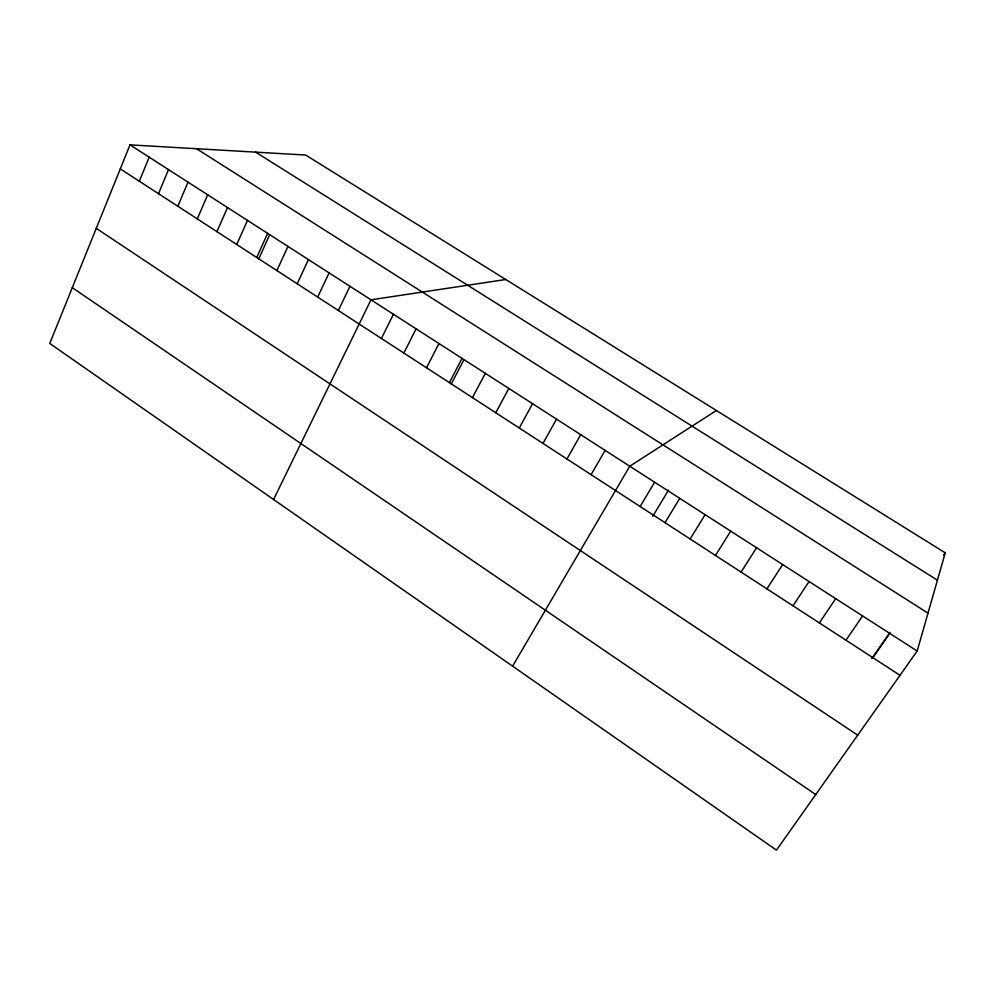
<?xml version="1.0" encoding="UTF-8"?>
<svg xmlns="http://www.w3.org/2000/svg" width="995" height="995" viewBox="0 0 995 995"><rect width="100%" height="100%" fill="white"/><g stroke="black" fill="none" stroke-linecap="round" stroke-linejoin="round"><path stroke-width="1.49" d="M917.166 651.029L945.25 552.834L305.664 155.046L130.009 144.86L49.75 343.449L776.461 850.14L917.166 651.029L130.009 144.86M139.312 181.227L149.188 157.185M158.491 193.677L168.516 169.623M177.819 206.239L188.018 182.16M197.308 218.888L207.669 194.796M216.947 231.648L227.494 207.545M236.76 244.521L247.481 220.392M256.735 257.494L267.63 233.352M258.7 259.023L269.62 234.845M276.884 270.578L287.953 246.424M297.194 283.774L308.45 259.595M317.679 297.07L329.109 272.891M338.337 310.49L349.954 286.286M273.575 499.515L370.973 299.806L505.783 279.508M381.421 338.474L393.435 314.246M403.87 353.063L416.097 328.823M426.532 367.777L438.969 343.524M449.392 382.627L462.041 358.362M451.208 384.07L463.894 359.767M472.476 397.614L485.336 373.349M495.759 412.738L508.843 388.46M519.266 428.012L532.574 403.721M542.996 443.422L556.528 419.119M566.939 458.969L580.707 434.678M591.117 474.665L605.122 450.374M512.599 666.165L629.76 466.22L716.388 410.5M640.146 506.517L654.635 482.214M652.77 516.293L668.54 490.062M665.021 522.673L679.747 498.358M690.132 538.979L705.107 514.664M715.48 555.446L730.716 531.131M741.076 572.063L756.573 547.76M766.921 588.853L782.679 564.551M793.015 605.806L809.047 581.503M819.37 622.92L835.676 598.629M845.986 640.208L862.578 615.917M871.794 658.603L889.99 632.41M943.546 555.285L945.25 552.834M872.876 657.67L889.729 633.392M255.64 152.148L937.439 580.172M196.512 148.715L928.012 613.119M120.295 168.876L900.015 675.307M96.266 228.34L857.715 735.156M72.299 287.667L815.738 794.557"/></g></svg>
